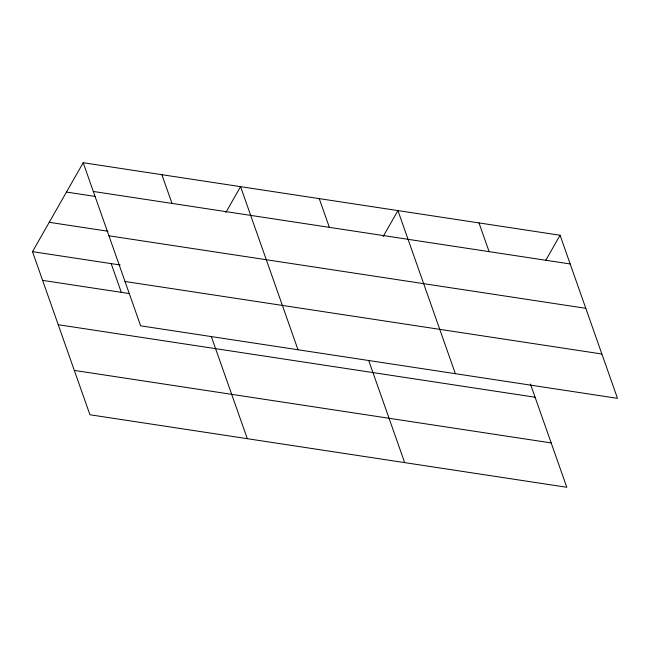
<?xml version="1.0" encoding="UTF-8"?>
<svg xmlns="http://www.w3.org/2000/svg" width="650" height="650" viewBox="0 0 650 650"><rect width="100%" height="100%" fill="white"/><g stroke="black" fill="none" stroke-linecap="round" stroke-linejoin="round"><path stroke-width="0.97" d="M530.441 384.028L566.8 487.273L89.936 414.757L32.5 251.656L83.2 162.727L560.064 235.243L617.5 398.344L140.636 325.829L83.2 162.727M225.802 212.55L240.565 186.664L298.001 349.765M383.167 236.486L397.93 210.592L455.366 373.693M545.789 260.276L560.064 235.243M93.316 191.457L570.18 263.973M66.471 192.075L95.355 196.471M49.229 222.308L107.997 231.246M108.932 235.804L585.796 308.311M32.5 251.656L120.144 264.981M125.019 281.491L601.884 354.006M42.616 280.377L129.269 293.556M58.232 324.724L535.096 397.239M74.319 370.411L551.184 442.926M478.993 222.918L489.109 251.639M319.248 198.624L329.363 227.354M368.639 360.319L404.666 462.613M161.882 174.696L171.998 203.418M211.274 336.383L247.301 438.685M111.183 263.616L121.298 292.346"/></g></svg>
